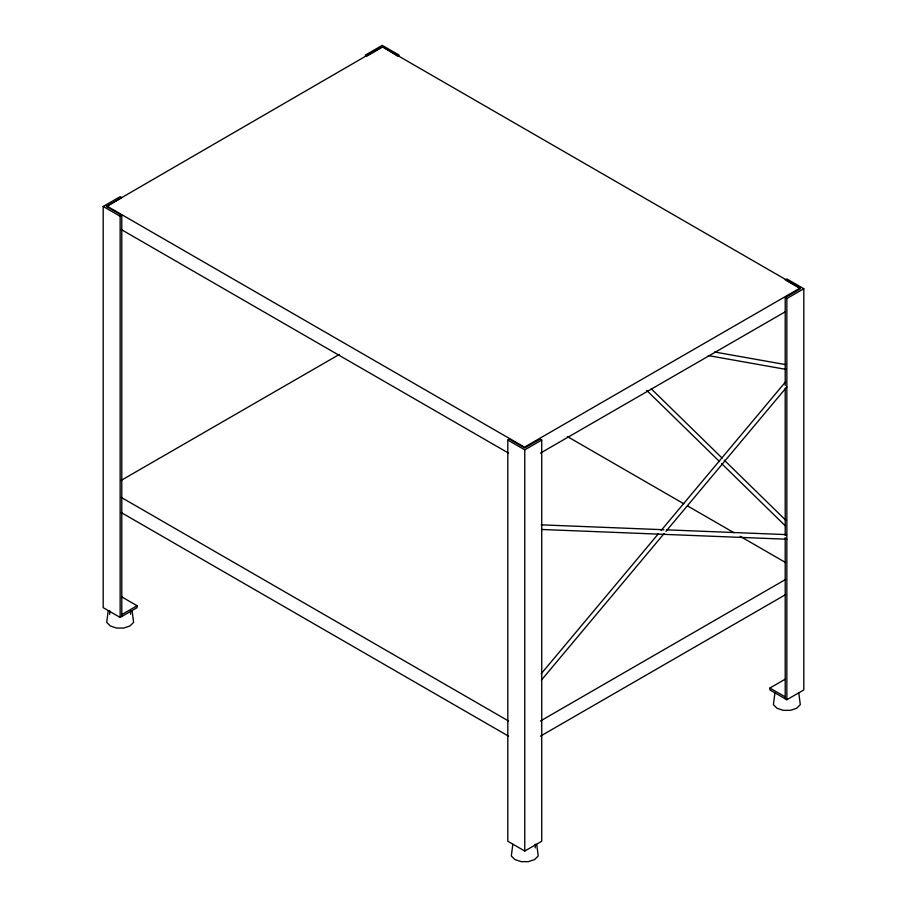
<?xml version="1.0" encoding="UTF-8"?>
<svg xmlns="http://www.w3.org/2000/svg" width="907" height="907" viewBox="0 0 907 907"><rect width="100%" height="100%" fill="white"/><g stroke="black" fill="none" stroke-linecap="round" stroke-linejoin="round"><path stroke-width="1.36" d="M108.194 610.842L106.697 622.361L110.303 625.966L116.538 628.041L123.749 628.041L129.996 625.966L133.601 622.361L132.105 610.842M512.818 844.451L511.321 855.959L514.927 859.564L521.162 861.65L528.373 861.65L534.62 859.564L538.225 855.959L536.729 844.451M774.895 693.141L773.399 704.648L777.004 708.254L783.251 710.34L790.462 710.34L796.697 708.254L800.303 704.648L798.806 693.141M541.128 673.833L658.437 533.713M661.158 530.448L785.745 381.632M541.377 680.159L664.139 533.52M665.953 531.355L786.902 386.881M121.787 596.897L137.104 605.74L137.104 607.645L120.143 617.429L103.183 607.645L103.183 206.456L120.143 196.66L121.787 197.613L106.47 206.456L382.232 46.608L800.246 287.95L524.484 447.162L106.47 205.821M382.232 47.243L366.916 56.087L365.272 55.146L382.232 45.35L399.193 55.146L397.549 56.087L382.232 46.608M103.183 206.456L120.143 216.251L121.787 215.299L121.787 616.488M120.926 480.517L339.297 354.444M121.787 614.595L137.104 605.74M507.807 440.065L509.451 439.113L524.768 447.956L540.096 439.113L541.728 440.065L541.728 841.243L524.768 851.038L507.807 841.243L507.807 440.065L524.768 449.849L541.728 440.065M785.213 279.9L786.857 278.959L803.817 288.743L803.817 689.932L786.857 699.728L769.896 689.932L769.896 688.039L785.213 679.196M785.213 385.384L785.213 297.598L800.53 288.743L786.392 280.58M785.213 297.598L786.857 298.539L803.817 288.743M540.425 453.126L785.541 311.611M540.425 721.008L785.541 579.482M540.425 736.167L785.541 594.652M541.241 524.847L663.913 529.733M666.736 529.847L786.584 534.62M541.536 529.473L786.891 539.234M714.591 351.995L785.621 364.614M708.31 355.589L786.301 369.444M567.34 436.528L683.787 503.759M687.472 505.879L734.046 532.772M740.18 536.32L785.541 562.499M106.47 206.456L121.787 215.299M121.175 229.482L508.555 453.126M769.896 688.039L785.213 696.882M121.175 497.353L508.555 721.008M121.175 512.523L508.555 736.167M651.294 388.865L722.142 458.103M724.171 460.076L785.916 520.403M646.691 390.395L719.568 461.606M721.598 463.579L785.36 525.89M786.857 298.539L786.857 699.728M785.213 388.207L785.213 535.47M785.213 537.602L785.213 698.775M535.232 844.134L535.232 847.92M524.768 449.849L524.768 851.038M130.608 610.524L130.608 614.311M120.143 216.251L120.143 617.429M109.69 610.524L109.69 614.311"/></g></svg>
